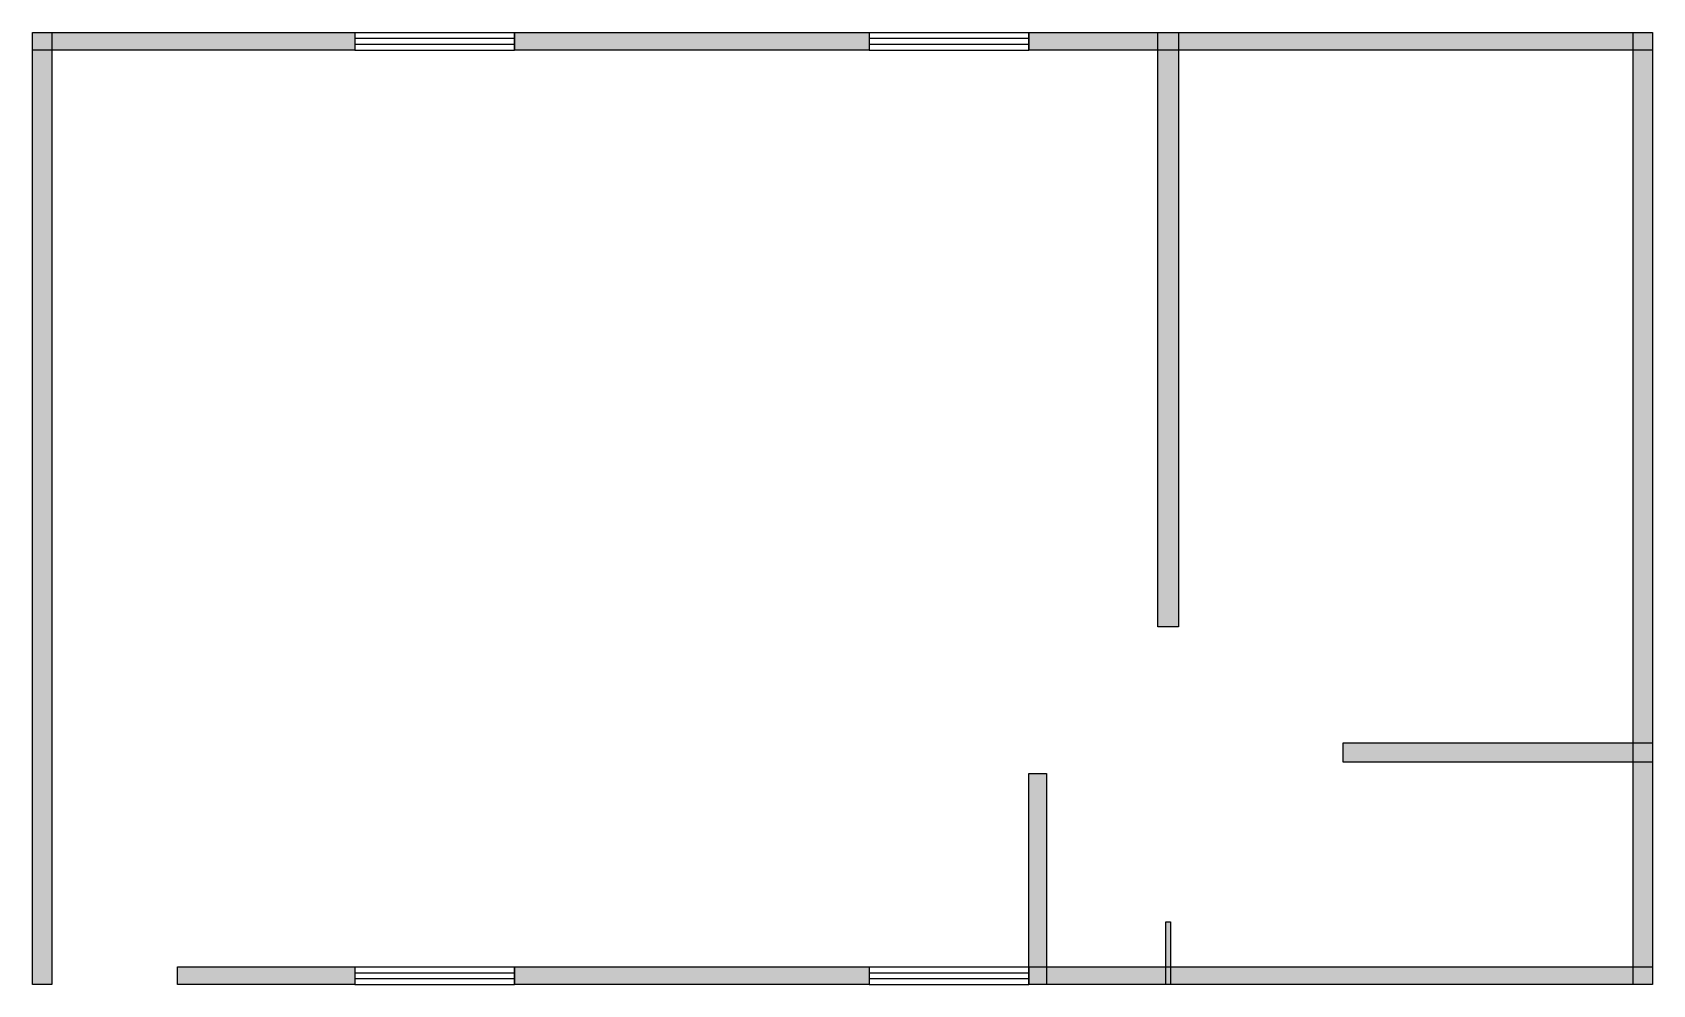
# Model space of a CAD drawing. Header units: centimetres. Extents: x 1 to 1372, y 1 to 807.
import ezdxf

# ---------------------------------------------------------------- set-up
doc = ezdxf.new("R2010")
doc.units = ezdxf.units.CM
doc.layers.add('WALL', color=7, linetype='Continuous')
doc.layers.add('WINDOW', color=5, linetype='Continuous')

msp = doc.modelspace()

# ---------------------------------------------------------------- hatches: boundary and pattern name
at = {"layer": 'WALL'}
h = msp.add_hatch(color=256, dxfattribs=at)
h.dxf.hatch_style = 1
h.paths.add_polyline_path([(1.4, 807.3), (274.1, 807.3), (274.1, 792.3), (1.4, 792.3)])
h = msp.add_hatch(color=256, dxfattribs=at)
h.dxf.hatch_style = 1
h.paths.add_polyline_path([(1.4, 807.3), (17.7, 807.3), (17.7, 1.4), (1.4, 1.4)])
h = msp.add_hatch(color=256, dxfattribs=at)
h.dxf.hatch_style = 1
h.paths.add_polyline_path([(409.1, 807.3), (709.1, 807.3), (709.1, 792.3), (409.1, 792.3)])
h = msp.add_hatch(color=256, dxfattribs=at)
h.dxf.hatch_style = 1
h.paths.add_polyline_path([(844.1, 807.3), (1371.8, 807.3), (1371.8, 792.3), (844.1, 792.3)])
h = msp.add_hatch(color=256, dxfattribs=at)
h.dxf.hatch_style = 1
h.paths.add_polyline_path([(953.2, 807.3), (970.9, 807.3), (970.9, 304.1), (953.2, 304.1)])
h = msp.add_hatch(color=256, dxfattribs=at)
h.dxf.hatch_style = 1
h.paths.add_polyline_path([(1355.5, 807.3), (1371.8, 807.3), (1371.8, 1.4), (1355.5, 1.4)])
h = msp.add_hatch(color=256, dxfattribs=at)
h.dxf.hatch_style = 1
h.paths.add_polyline_path([(1110, 205.9), (1371.8, 205.9), (1371.8, 189.5), (1110, 189.5)])
h = msp.add_hatch(color=256, dxfattribs=at)
h.dxf.hatch_style = 1
h.paths.add_polyline_path([(844.1, 180), (859.1, 180), (859.1, 1.4), (844.1, 1.4)])
h = msp.add_hatch(color=256, dxfattribs=at)
h.dxf.hatch_style = 1
h.paths.add_polyline_path([(960, 54.5), (964.1, 54.5), (964.1, 1.4), (960, 1.4)])
h = msp.add_hatch(color=256, dxfattribs=at)
h.dxf.hatch_style = 1
h.paths.add_polyline_path([(124.1, 16.4), (274.1, 16.4), (274.1, 1.4), (124.1, 1.4)])
h = msp.add_hatch(color=256, dxfattribs=at)
h.dxf.hatch_style = 1
h.paths.add_polyline_path([(409.1, 16.4), (709.1, 16.4), (709.1, 1.4), (409.1, 1.4)])
h = msp.add_hatch(color=256, dxfattribs=at)
h.dxf.hatch_style = 1
h.paths.add_polyline_path([(844.1, 16.4), (1371.8, 16.4), (1371.8, 1.4), (844.1, 1.4)])

# ---------------------------------------------------------------- linework, layer by layer
for points in [[(1.4, 807.3), (274.1, 807.3), (274.1, 792.3), (1.4, 792.3)], [(1.4, 807.3), (17.7, 807.3), (17.7, 1.4), (1.4, 1.4)], [(409.1, 807.3), (709.1, 807.3), (709.1, 792.3), (409.1, 792.3)], [(844.1, 807.3), (1371.8, 807.3), (1371.8, 792.3), (844.1, 792.3)], [(953.2, 807.3), (970.9, 807.3), (970.9, 304.1), (953.2, 304.1)], [(1355.5, 807.3), (1371.8, 807.3), (1371.8, 1.4), (1355.5, 1.4)], [(1110, 205.9), (1371.8, 205.9), (1371.8, 189.5), (1110, 189.5)], [(844.1, 180), (859.1, 180), (859.1, 1.4), (844.1, 1.4)], [(960, 54.5), (964.1, 54.5), (964.1, 1.4), (960, 1.4)], [(124.1, 16.4), (274.1, 16.4), (274.1, 1.4), (124.1, 1.4)], [(409.1, 16.4), (709.1, 16.4), (709.1, 1.4), (409.1, 1.4)], [(844.1, 16.4), (1371.8, 16.4), (1371.8, 1.4), (844.1, 1.4)]]:
    msp.add_lwpolyline(points, close=True, dxfattribs=at)
at = {"layer": 'WINDOW'}
for p, q in [((274.1, 807.3), (409.1, 807.3)), ((274.1, 807.3), (274.1, 792.3)), ((274.1, 802.3), (409.1, 802.3)), ((274.1, 797.3), (409.1, 797.3)), ((409.1, 807.3), (409.1, 792.3)), ((709.1, 807.3), (844.1, 807.3)), ((709.1, 807.3), (709.1, 792.3)), ((709.1, 802.3), (844.1, 802.3)), ((709.1, 797.3), (844.1, 797.3)), ((844.1, 807.3), (844.1, 792.3)), ((274.1, 792.3), (409.1, 792.3)), ((709.1, 792.3), (844.1, 792.3)), ((274.1, 16.4), (409.1, 16.4)), ((274.1, 16.4), (274.1, 1.4)), ((409.1, 16.4), (409.1, 1.4)), ((709.1, 16.4), (844.1, 16.4)), ((709.1, 16.4), (709.1, 1.4)), ((844.1, 16.4), (844.1, 1.4)), ((274.1, 11.4), (409.1, 11.4)), ((274.1, 6.4), (409.1, 6.4)), ((274.1, 1.4), (409.1, 1.4)), ((709.1, 11.4), (844.1, 11.4)), ((709.1, 6.4), (844.1, 6.4)), ((709.1, 1.4), (844.1, 1.4))]:
    msp.add_line(p, q, dxfattribs=at)

doc.saveas('drawing.dxf')
